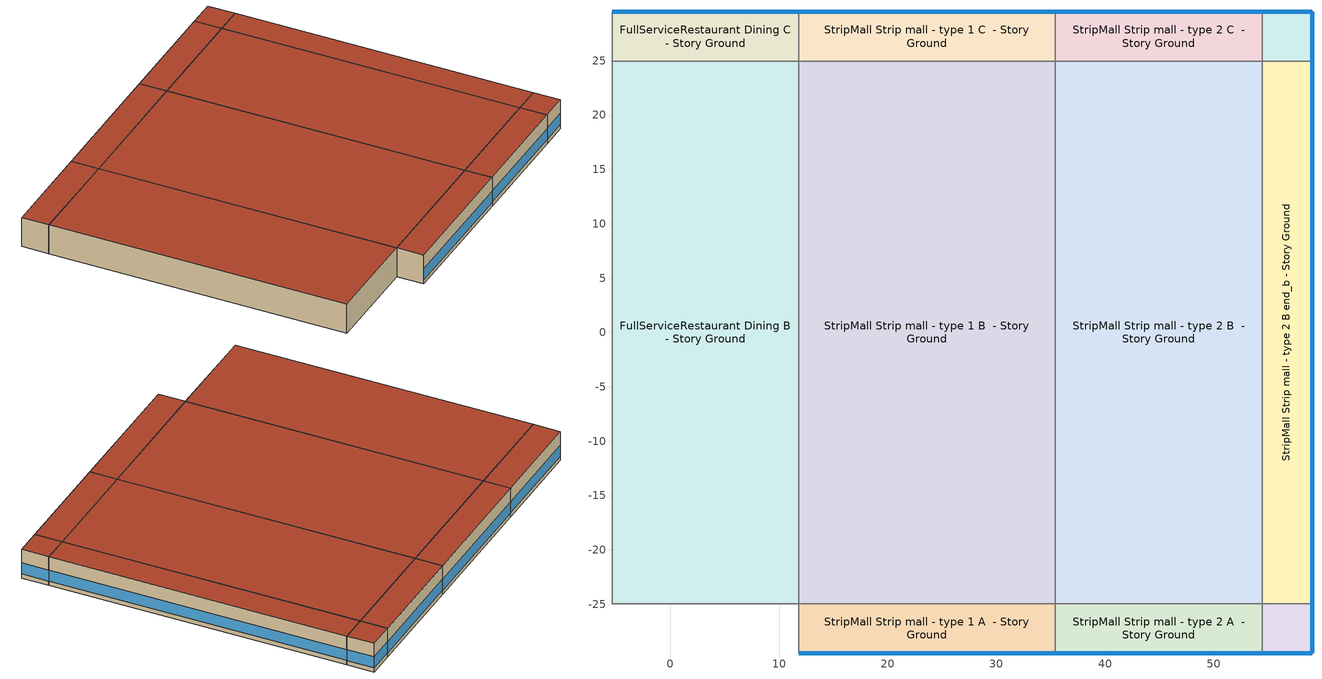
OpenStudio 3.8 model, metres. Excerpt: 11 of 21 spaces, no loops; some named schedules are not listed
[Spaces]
FullServiceRestaurant Dining B  - Story Ground
 floor ground (Foundation F 126 Perim 0 Area 85639): -5.36,-24.94 -5.36,24.94 11.8,24.94 11.8,-24.94 z0
 wall to FullServiceRestaurant Kitchen B  - Story Ground: -5.36,24.94 -5.36,-24.94 z0:5.18
 wall to FullServiceRestaurant Dining C  - Story Ground: 11.8,24.94 -5.36,24.94 z0:5.18
 wall to StripMall Strip mall - type 1 B  - Story Ground: 11.8,-24.94 11.8,24.94 z0:5.18
 wall to FullServiceRestaurant Dining A  - Story Ground: -5.36,-24.94 11.8,-24.94 z0:5.18
 roof outside: 11.8,-24.94 11.8,24.94 -5.36,24.94 -5.36,-24.94 z5.18
FullServiceRestaurant Dining C  - Story Ground
 floor ground (Foundation F 126 Perim 1717 Area 785): -5.36,24.94 -5.36,29.51 11.8,29.51 11.8,24.94 z0
 wall outside: 11.8,29.51 -5.36,29.51 z0:5.18
 wall to FullServiceRestaurant Kitchen C  - Story Ground: -5.36,29.51 -5.36,24.94 z0:5.18
 wall to StripMall Strip mall - type 1 C  - Story Ground: 11.8,24.94 11.8,29.51 z0:5.18
 window (Window U-1.01 SHGC 0.58): 11.78,29.51 -5.34,29.51 z0.76:2.74
 roof outside: 11.8,24.94 11.8,29.51 -5.36,29.51 -5.36,24.94 z5.18
StripMall Strip mall - type 1 A  - Story Ground
 floor ground (Foundation F 126 Perim 2361 Area 10794): 11.8,-29.51 11.8,-24.94 35.41,-24.94 35.41,-29.51 z0
 wall outside: 11.8,-29.51 35.41,-29.51 z0:5.18
 wall to FullServiceRestaurant Dining A  - Story Ground: 11.8,-24.94 11.8,-29.51 z0:5.18
 wall to StripMall Strip mall - type 1 B  - Story Ground: 35.41,-24.94 11.8,-24.94 z0:5.18
 wall to StripMall Strip mall - type 2 A  - Story Ground: 35.41,-29.51 35.41,-24.94 z0:5.18
 window (Window U-1.01 SHGC 0.58): 11.83,-29.51 35.39,-29.51 z0.76:2.74
 roof outside: 35.41,-29.51 35.41,-24.94 11.8,-24.94 11.8,-29.51 z5.18
StripMall Strip mall - type 1 B  - Story Ground
 floor ground (Foundation F 126 Perim 0 Area 117766): 11.8,-24.94 11.8,24.94 35.41,24.94 35.41,-24.94 z0
 wall to StripMall Strip mall - type 1 C  - Story Ground: 35.41,24.94 11.8,24.94 z0:5.18
 wall to StripMall Strip mall - type 2 B  - Story Ground: 35.41,-24.94 35.41,24.94 z0:5.18
 roof outside: 35.41,-24.94 35.41,24.94 11.8,24.94 11.8,-24.94 z5.18
StripMall Strip mall - type 1 C  - Story Ground
 floor ground (Foundation F 126 Perim 2361 Area 10794): 11.8,24.94 11.8,29.51 35.41,29.51 35.41,24.94 z0
 wall outside: 35.41,29.51 11.8,29.51 z0:5.18
 wall to StripMall Strip mall - type 2 C  - Story Ground: 35.41,24.94 35.41,29.51 z0:5.18
 window (Window U-1.01 SHGC 0.58): 35.39,29.51 11.83,29.51 z0.76:2.74
 roof outside: 35.41,24.94 35.41,29.51 11.8,29.51 11.8,24.94 z5.18
StripMall Strip mall - type 2 A  - Story Ground
 floor ground (Foundation F 126 Perim 1904 Area 8704): 35.41,-29.51 35.41,-24.94 54.45,-24.94 54.45,-29.51 z0
 wall outside: 35.41,-29.51 54.45,-29.51 z0:5.18
 wall to StripMall Strip mall - type 2 B  - Story Ground: 54.45,-24.94 35.41,-24.94 z0:5.18
 wall to StripMall Strip mall - type 2 A end_b - Story Ground: 54.45,-29.51 54.45,-24.94 z0:5.18
 window (Window U-1.01 SHGC 0.58): 35.44,-29.51 54.43,-29.51 z0.76:2.74
 roof outside: 54.45,-29.51 54.45,-24.94 35.41,-24.94 35.41,-29.51 z5.18
StripMall Strip mall - type 2 B  - Story Ground
 floor ground (Foundation F 126 Perim 0 Area 94961): 35.41,-24.94 35.41,24.94 54.45,24.94 54.45,-24.94 z0
 wall to StripMall Strip mall - type 2 C  - Story Ground: 54.45,24.94 35.41,24.94 z0:5.18
 wall to StripMall Strip mall - type 2 B end_b - Story Ground: 54.45,-24.94 54.45,24.94 z0:5.18
 roof outside: 54.45,-24.94 54.45,24.94 35.41,24.94 35.41,-24.94 z5.18
StripMall Strip mall - type 2 C  - Story Ground
 floor ground (Foundation F 126 Perim 1904 Area 8704): 35.41,24.94 35.41,29.51 54.45,29.51 54.45,24.94 z0
 wall outside: 54.45,29.51 35.41,29.51 z0:5.18
 wall to StripMall Strip mall - type 2 C end_b - Story Ground: 54.45,24.94 54.45,29.51 z0:5.18
 window (Window U-1.01 SHGC 0.58): 54.43,29.51 35.44,29.51 z0.76:2.74
 roof outside: 54.45,24.94 54.45,29.51 35.41,29.51 35.41,24.94 z5.18
StripMall Strip mall - type 2 A end_b - Story Ground
 floor ground (Foundation F 126 Perim 914 Area 209): 54.45,-29.51 54.45,-24.94 59.02,-24.94 59.02,-29.51 z0
 wall outside: 54.45,-29.51 59.02,-29.51 59.02,-24.94 z0:5.18
 wall to StripMall Strip mall - type 2 B end_b - Story Ground: 59.02,-24.94 54.45,-24.94 z0:5.18
 window (Window U-1.01 SHGC 0.58): 54.48,-29.51 59,-29.51 / 59.02,-29.49 59.02,-24.97 z0.76:2.75
 roof outside: 59.02,-29.51 59.02,-24.94 54.45,-24.94 54.45,-29.51 z5.18
StripMall Strip mall - type 2 B end_b - Story Ground
 floor ground (Foundation F 126 Perim 4988 Area 22805): 54.45,-24.94 54.45,24.94 59.02,24.94 59.02,-24.94 z0
 wall outside: 59.02,-24.94 59.02,24.94 z0:5.18
 wall to StripMall Strip mall - type 2 C end_b - Story Ground: 59.02,24.94 54.45,24.94 z0:5.18
 window (Window U-1.01 SHGC 0.58): 59.02,-24.91 59.02,24.91 z0.76:2.73
 roof outside: 59.02,-24.94 59.02,24.94 54.45,24.94 54.45,-24.94 z5.18
StripMall Strip mall - type 2 C end_b - Story Ground
 floor ground (Foundation F 126 Perim 914 Area 209): 54.45,24.94 54.45,29.51 59.02,29.51 59.02,24.94 z0
 wall outside: 59.02,24.94 59.02,29.51 54.45,29.51 z0:5.18
 window (Window U-1.01 SHGC 0.58): 59,29.51 54.48,29.51 / 59.02,24.97 59.02,29.49 z0.76:2.75
 roof outside: 59.02,24.94 59.02,29.51 54.45,29.51 54.45,24.94 z5.18
[Site]
Havre Amos_MT_USA: Latitude {deg}=48.56; Longitude {deg}=-109.78; Time Zone {hr}=-7; Elevation {m}=792; Terrain=City
[Site:WaterMainsTemperature]
Calculation Method=Correlation; Annual Average Outdoor Air Temperature {C}=5.16333; Maximum Difference In Monthly Average Outdoor Air Temperatures {deltaC}=37.25
[SizingPeriod:DesignDay] Barometric Pressure {Pa}=92165; Rain Indicator=No; Snow Indicator=No; Day of Month=21; Daylight Saving Time Indicator=No; Humidity Condition Type=Wetbulb; Dry-Bulb Temperature Range Modifier Type=DefaultMultipliers
Name | Maximum Dry-Bulb Temperature {C} | Daily Dry-Bulb Temperature Range {deltaC} | Wind Speed {m/s} | Wind Direction {deg} | Month | Day Type | Wetbulb or DewPoint at Maximum Dry-Bulb {C} | Solar Model Indicator | ASHRAE Clear Sky Optical Depth for Beam Irradiance | ASHRAE Clear Sky Optical Depth for Diffuse Irradiance | Sky Clearness
Havre Amos Ann Clg .4% Condns DB=>MWB 1 | 34.8 | 16.4 | 4.5 | 240 | 7 | SummerDesignDay | 17.8 | ASHRAETau | 0.303 | 2.47
Havre Amos Ann Clg .4% Condns WB=>MDB 1 | 30 | 16.4 | 4.5 | 240 | 7 | SummerDesignDay | 19.7 | ASHRAETau | 0.303 | 2.47
Havre Amos Ann Htg 99.6% Condns DB 1 | -30.2 | 0 | 2.3 | 230 | 1 | WinterDesignDay | -30.2 | ASHRAEClearSky |  |  | 0
Havre Amos August .4% Condns DB=>MCWB 1 | 37.3 | 16.8 | 4.5 | 240 | 8 | SummerDesignDay | 18 | ASHRAETau | 0.323 | 2.434
[ClimateZones]
Climate Zone Institution Name 1=ASHRAE; Climate Zone Document Name 1=ANSI/ASHRAE Standard 169; Climate Zone Document Year 1=2006; Climate Zone Value 1=ASHRAE 169-2013-6B
[Building]
ComStock DOE Ref Pre-1980|RetailStripmall|FullServiceRestaurant: North Axis {deg}=45; Default Construction Set=ComStock DOE Ref Pre-1980 - StMall - ASHRAE 169-2013-6B; Default Schedule Set=Building Default Schedule Set; Standards Building Type=StripMall
[Site:GroundTemperature:FCfactorMethod]
January Ground Temperature {C}=8.6; February Ground Temperature {C}=2.8; March Ground Temperature {C}=-4.1; April Ground Temperature {C}=-8.8; May Ground Temperature {C}=-2.2; June Ground Temperature {C}=0.3; July Ground Temperature {C}=6.7; August Ground Temperature {C}=10.1; September Ground Temperature {C}=16.5; October Ground Temperature {C}=20.6; November Ground Temperature {C}=19.2; December Ground Temperature {C}=14.7
[Construction:FfactorGroundFloor] F-Factor {W/m-K}=1.26344
Name | Area {m2} | PerimeterExposed {m}
Foundation F 126 Perim 914 Area 209 | 20.9032 | 9.144
Foundation F 126 Perim 4988 Area 22805 | 228.053 | 49.8803
Foundation F 126 Perim 0 Area 117766 | 1177.66 | 0
Foundation F 126 Perim 1904 Area 8704 | 87.0404 | 19.0377
Foundation F 126 Perim 2361 Area 10794 | 107.944 | 23.6097
Foundation F 126 Perim 0 Area 94961 | 949.606 | 0
Foundation F 126 Perim 1717 Area 785 | 78.4966 | 17.169
Foundation F 126 Perim 0 Area 85639 | 856.393 | 0
[DefaultConstructionSet]
ComStock DOE Ref Pre-1980 - StMall - ASHRAE 169-2013-6B: Default Exterior Surface Constructions=Default Surface Constructions 1; Default Interior Surface Constructions=Default Surface Constructions 2; Default Ground Contact Surface Constructions=Default Surface Constructions 3; Default Exterior SubSurface Constructions=Default Sub Surface Constructions 1; Default Interior SubSurface Constructions=Default Sub Surface Constructions 2; Interior Partition Construction=Typical Interior Partition
[DefaultSurfaceConstructions]
Name | Floor Construction | Wall Construction | Roof Ceiling Construction
Default Surface Constructions 1 | Typical Insulated Exterior Mass Floor | Typical Insulated Exterior Mass Wall R-6.9 | Typical IEAD Roof R-16.67
Default Surface Constructions 2 | Typical Interior Floor | Typical Interior Wall | Typical Interior Ceiling
Default Surface Constructions 3 | Typical Insulated Carpeted 6in Slab Floor | Typical Insulated Basement Mass Wall
[Construction]
Typical Insulated Exterior Mass Floor: 4 in. Normalweight Concrete Floor, Typical Carpet Pad
Typical IEAD Roof R-16.67: Roof Membrane, Typical Insulation R-15.55, Metal Roof Surface
Typical Interior Floor: 100mm Normalweight concrete floor, CP02 CARPET PAD
Typical Interior Wall: G01 13mm gypsum board, G01 13mm gypsum board
Typical Interior Ceiling: CP02 CARPET PAD, 100mm Normalweight concrete floor
Typical Insulated Carpeted 6in Slab Floor: 6 in. Normalweight Concrete Floor, Typical Carpet Pad
Typical Insulated Basement Mass Wall: 8 in. Concrete Block Basement Wall
U 0.62 SHGC 0.41 Simple Glazing Window U-0.62 SHGC 0.41: U 0.62 SHGC 0.41 Simple Glazing U-0.62 SHGC 0.41
U 0.62 SHGC 0.41 Simple Glazing Window U-0.62 SHGC 0.41 1: U 0.62 SHGC 0.41 Simple Glazing U-0.62 SHGC 0.41 1
Typical Insulated Metal Door: F08 Metal surface, Typical Insulation R-4.51
U 0.88 SHGC 0.16 Sgl Ref-A-L Clr 6mm: REF A CLEAR LO 6MM
Typical Overhead Door: Typical Insulation R-4.51
Typical Interior Window: Clear 3mm
Typical Interior Door; Typical Interior Partition: G05 25mm wood
Typical Insulated Exterior Mass Wall R-6.9: 1IN Stucco, 8IN CONCRETE HW RefBldg, Typical Insulation R-4.51, 1/2IN Gypsum
InteriorFurnishings 1: Std Wood 6inch 1
Window U-1.01 SHGC 0.58: Simple Glazing Single - No LowE - Tinted/Reflective - Aluminum
[Material] Thermal Absorptance=0.9
Name | Roughness | Thickness {m} | Conductivity {W/m-K} | Density {kg/m3} | Specific Heat {J/kg-K} | Solar Absorptance | Visible Absorptance
4 in. Normalweight Concrete Floor | MediumRough | 0.1016 | 2.31 | 2322 | 832 | 0.7 | 0.7
Roof Membrane | VeryRough | 0.0095 | 0.16 | 1121.29 | 1460 | 0.7 | 0.7
Metal Roof Surface; F08 Metal surface | Smooth | 0.0008 | 45.28 | 7824 | 500 | 0.7 | 0.7
100mm Normalweight concrete floor | MediumRough | 0.1016 | 2.31045 | 2322 | 832.557 | 0.7 | 0.7
G01 13mm gypsum board | Smooth | 0.0127 | 0.160031 | 800.001 | 1090.73 | 0.7 | 0.5
6 in. Normalweight Concrete Floor | MediumRough | 0.1524 | 2.31 | 2322 | 832 | 0.7 | 0.7
8 in. Concrete Block Basement Wall | MediumRough | 0.2032 | 1.326 | 1842 | 912 | 0.7 | 0.7
G05 25mm wood | MediumSmooth | 0.0254 | 0.15 | 608 | 1630 | 0.5 | 0.5
1IN Stucco | Smooth | 0.0253 | 0.6918 | 1858 | 837 | 0.7 | 0.92
8IN CONCRETE HW RefBldg | Rough | 0.2032 | 1.311 | 2240 | 836.8 | 0.7 | 0.7
1/2IN Gypsum | Smooth | 0.0127 | 0.16 | 784.9 | 830 | 0.4 | 0.4
Std Wood 6inch 1 | MediumSmooth | 0.15 | 0.12 | 540 | 1210 | 0.7 | 0.7
[Material:NoMass] Roughness=Smooth; Thermal Absorptance=0.9; Solar Absorptance=0.7
Name | Thermal Resistance {m2-K/W} | Visible Absorptance
Typical Carpet Pad; CP02 CARPET PAD | 0.21648 | 0.8
Typical Insulation R-15.55 | 2.73841 | 0.7
Typical Insulation R-4.51 | 0.793917 | 0.7
[DefaultSubSurfaceConstructions]
Name | Fixed Window Construction | Operable Window Construction | Door Construction | Glass Door Construction | Overhead Door Construction | Tubular Daylight Dome Construction | Tubular Daylight Diffuser Construction
Default Sub Surface Constructions 1 | U 0.62 SHGC 0.41 Simple Glazing Window U-0.62 SHGC 0.41 | U 0.62 SHGC 0.41 Simple Glazing Window U-0.62 SHGC 0.41 1 | Typical Insulated Metal Door | U 0.88 SHGC 0.16 Sgl Ref-A-L Clr 6mm | Typical Overhead Door | Typical Interior Window | Typical Interior Window
Default Sub Surface Constructions 2 | Typical Interior Window | Typical Interior Window | Typical Interior Door
[WindowMaterial:SimpleGlazingSystem]
Name | U-Factor {W/m2-K} | Solar Heat Gain Coefficient | Visible Transmittance
U 0.62 SHGC 0.41 Simple Glazing U-0.62 SHGC 0.41; U 0.62 SHGC 0.41 Simple Glazing U-0.62 SHGC 0.41 1 | 3.52052 | 0.41 | 0.32
Simple Glazing Single - No LowE - Tinted/Reflective - Aluminum | 5.73505 | 0.579 | 0.455
[WindowMaterial:Glazing] Optical Data Type=SpectralAverage; Infrared Transmittance at Normal Incidence=0; Front Side Infrared Hemispherical Emissivity=0.84; Conductivity {W/m-K}=0.9; Dirt Correction Factor for Solar and Visible Transmittance=1; Solar Diffusing=No
Name | Thickness {m} | Solar Transmittance at Normal Incidence | Front Side Solar Reflectance at Normal Incidence | Back Side Solar Reflectance at Normal Incidence | Visible Transmittance at Normal Incidence | Front Side Visible Reflectance at Normal Incidence | Back Side Visible Reflectance at Normal Incidence | Back Side Infrared Hemispherical Emissivity
REF A CLEAR LO 6MM | 0.006 | 0.066 | 0.341 | 0.493 | 0.08 | 0.41 | 0.37 | 0.4
Clear 3mm | 0.003 | 0.837 | 0.075 | 0.075 | 0.898 | 0.081 | 0.081 | 0.84
[SpaceType]
Name | Default Schedule Set | Design Specification Outdoor Air Object | Standards Building Type | Standards Space Type
StripMall Strip mall - type 1 - ComStock DOE Ref Pre-1980 | StripMall Strip mall - type 1 Schedule Set | StripMall Strip mall - type 1 Ventilation | StripMall | Strip mall - type 1
StripMall Strip mall - type 2 - ComStock DOE Ref Pre-1980 | StripMall Strip mall - type 2 Schedule Set | StripMall Strip mall - type 2 Ventilation | StripMall | Strip mall - type 2
FullServiceRestaurant Dining - ComStock DOE Ref Pre-1980 | FullServiceRestaurant Dining Schedule Set | FullServiceRestaurant Dining Ventilation | FullServiceRestaurant | Dining
[BuildingStory]
Story Ground: Nominal Z Coordinate {m}=0; Nominal Floor to Floor Height {m}=5.1816
[Space] Building Story=Story Ground
Name | Space Type | Thermal Zone
FullServiceRestaurant Dining B  - Story Ground | FullServiceRestaurant Dining - ComStock DOE Ref Pre-1980 | Zone FullServiceRestaurant Dining B  - Story Ground
FullServiceRestaurant Dining C  - Story Ground | FullServiceRestaurant Dining - ComStock DOE Ref Pre-1980 | Zone FullServiceRestaurant Dining C  - Story Ground
StripMall Strip mall - type 1 A  - Story Ground | StripMall Strip mall - type 1 - ComStock DOE Ref Pre-1980 | Zone StripMall Strip mall - type 1 A  - Story Ground
StripMall Strip mall - type 1 B  - Story Ground | StripMall Strip mall - type 1 - ComStock DOE Ref Pre-1980 | Zone StripMall Strip mall - type 1 B  - Story Ground
StripMall Strip mall - type 1 C  - Story Ground | StripMall Strip mall - type 1 - ComStock DOE Ref Pre-1980 | Zone StripMall Strip mall - type 1 C  - Story Ground
StripMall Strip mall - type 2 A  - Story Ground | StripMall Strip mall - type 2 - ComStock DOE Ref Pre-1980 | Zone StripMall Strip mall - type 2 A  - Story Ground
StripMall Strip mall - type 2 B  - Story Ground | StripMall Strip mall - type 2 - ComStock DOE Ref Pre-1980 | Zone StripMall Strip mall - type 2 B  - Story Ground
StripMall Strip mall - type 2 C  - Story Ground | StripMall Strip mall - type 2 - ComStock DOE Ref Pre-1980 | Zone StripMall Strip mall - type 2 C  - Story Ground
StripMall Strip mall - type 2 A end_b - Story Ground | StripMall Strip mall - type 2 - ComStock DOE Ref Pre-1980 | Zone StripMall Strip mall - type 2 A end_b - Story Ground
StripMall Strip mall - type 2 B end_b - Story Ground | StripMall Strip mall - type 2 - ComStock DOE Ref Pre-1980 | Zone StripMall Strip mall - type 2 B end_b - Story Ground
StripMall Strip mall - type 2 C end_b - Story Ground | StripMall Strip mall - type 2 - ComStock DOE Ref Pre-1980 | Zone StripMall Strip mall - type 2 C end_b - Story Ground
[ThermalZone] Multiplier=1; Use Ideal Air Loads=No
Name | Thermostat
Zone FullServiceRestaurant Dining B  - Story Ground | FullServiceRestaurant Dining - ComStock DOE Ref Pre-1980 Thermostat 1
Zone FullServiceRestaurant Dining C  - Story Ground | FullServiceRestaurant Dining - ComStock DOE Ref Pre-1980 Thermostat 2
Zone StripMall Strip mall - type 1 A  - Story Ground | StripMall Strip mall - type 1 - ComStock DOE Ref Pre-1980 Thermostat
Zone StripMall Strip mall - type 1 B  - Story Ground | StripMall Strip mall - type 1 - ComStock DOE Ref Pre-1980 Thermostat 1
Zone StripMall Strip mall - type 1 C  - Story Ground | StripMall Strip mall - type 1 - ComStock DOE Ref Pre-1980 Thermostat 2
Zone StripMall Strip mall - type 2 A  - Story Ground | StripMall Strip mall - type 2 - ComStock DOE Ref Pre-1980 Thermostat
Zone StripMall Strip mall - type 2 B  - Story Ground | StripMall Strip mall - type 2 - ComStock DOE Ref Pre-1980 Thermostat 2
Zone StripMall Strip mall - type 2 C  - Story Ground | StripMall Strip mall - type 2 - ComStock DOE Ref Pre-1980 Thermostat 4
Zone StripMall Strip mall - type 2 A end_b - Story Ground | StripMall Strip mall - type 2 - ComStock DOE Ref Pre-1980 Thermostat 1
Zone StripMall Strip mall - type 2 B end_b - Story Ground | StripMall Strip mall - type 2 - ComStock DOE Ref Pre-1980 Thermostat 3
Zone StripMall Strip mall - type 2 C end_b - Story Ground | StripMall Strip mall - type 2 - ComStock DOE Ref Pre-1980 Thermostat 5
[People:Definition] Number of People Calculation Method=People/Area; Fraction Radiant=0.3
Name | People per Space Floor Area {person/m2}
FullServiceRestaurant Dining People Definition | 0.721182
StripMall Strip mall - type 1 People Definition; StripMall Strip mall - type 2 People Definition | 0.161459
[People] Work Efficiency Schedule=Work Efficiency Schedule; Clothing Insulation Schedule=Clothing Schedule; Air Velocity Schedule=Air Velocity Schedule; Multiplier=1
Name | People Definition | Space or SpaceType
FullServiceRestaurant Dining People | FullServiceRestaurant Dining People Definition | FullServiceRestaurant Dining - ComStock DOE Ref Pre-1980
StripMall Strip mall - type 1 People | StripMall Strip mall - type 1 People Definition | StripMall Strip mall - type 1 - ComStock DOE Ref Pre-1980
StripMall Strip mall - type 2 People | StripMall Strip mall - type 2 People Definition | StripMall Strip mall - type 2 - ComStock DOE Ref Pre-1980
[Lights:Definition] Design Level Calculation Method=Watts/Area; Fraction Visible=0.2; Return Air Fraction=0
Name | Watts per Space Floor Area {W/m2} | Fraction Radiant
FullServiceRestaurant Dining - ComStock DOE Ref Pre-1980 General Lights Definition | 1.90286 | 0.31
FullServiceRestaurant Dining - ComStock DOE Ref Pre-1980 Task Lights Definition | 2.61484 | 0.125
FullServiceRestaurant Dining - ComStock DOE Ref Pre-1980 Wall Wash Lights Definition | 3.8133 | 0.125
StripMall Strip mall - type 2 - ComStock DOE Ref Pre-1980 General Lights Definition; StripMall Strip mall - type 1 - ComStock DOE Ref Pre-1980 General Lights Definition | 7.54961 | 0.31
StripMall Strip mall - type 2 - ComStock DOE Ref Pre-1980 Supplemental Lights Definition; StripMall Strip mall - type 1 - ComStock DOE Ref Pre-1980 Supplemental Lights Definition | 2.28247 | 0.125
StripMall Strip mall - type 2 - ComStock DOE Ref Pre-1980 Wall Wash Lights Definition; StripMall Strip mall - type 1 - ComStock DOE Ref Pre-1980 Wall Wash Lights Definition | 2.2553 | 0.125
[ElectricEquipment:Definition] Design Level Calculation Method=Watts/Area; Fraction Lost=0
Name | Watts per Space Floor Area {W/m2} | Fraction Latent | Fraction Radiant
FullServiceRestaurant Dining Elec Equip Definition | 27.1251 | 0.25 | 0.3
StripMall Strip mall - type 1 Elec Equip Definition; StripMall Strip mall - type 2 Elec Equip Definition | 3.83902 | 0 | 0.5
[ElectricEquipment]
Name | Electric Equipment Definition | Space or SpaceType | Schedule
FullServiceRestaurant Dining Elec Equip | FullServiceRestaurant Dining Elec Equip Definition | FullServiceRestaurant Dining - ComStock DOE Ref Pre-1980 | FoodService_Restaurant BLDG_EQUIP_EndUseData BPR Adjusted
StripMall Strip mall - type 1 Elec Equip | StripMall Strip mall - type 1 Elec Equip Definition | StripMall Strip mall - type 1 - ComStock DOE Ref Pre-1980 | Mercantile_Retail BLDG_EQUIP_EndUseData BPR Adjusted
StripMall Strip mall - type 2 Elec Equip | StripMall Strip mall - type 2 Elec Equip Definition | StripMall Strip mall - type 2 - ComStock DOE Ref Pre-1980 | Mercantile_Retail BLDG_EQUIP_EndUseData BPR Adjusted
[DesignSpecification:OutdoorAir] Outdoor Air Method=Sum
Name | Outdoor Air Flow per Person {m3/s-person} | Outdoor Air Flow per Floor Area {m3/s-m2}
FullServiceRestaurant Dining Ventilation | 0.00943895
StripMall Strip mall - type 1 Ventilation; StripMall Strip mall - type 2 Ventilation |  | 0.001524
[DefaultScheduleSet]
Name | Number of People Schedule | People Activity Level Schedule | Lighting Schedule | Electric Equipment Schedule | Infiltration Schedule | Hours of Operation Schedule
FullServiceRestaurant Dining Schedule Set | FullServiceRestaurant Bldg Occ | FullServiceRestaurant Activity | FoodService_Restaurant BLDG_LIGHT_EndUseData | FoodService_Restaurant BLDG_EQUIP_EndUseData | FullServiceRestaurant Infil Half On
StripMall Strip mall - type 1 Schedule Set; StripMall Strip mall - type 2 Schedule Set | StripMall Bldg Occ | StripMall Activity | Mercantile_Retail BLDG_LIGHT_EndUseData | Mercantile_Retail BLDG_EQUIP_EndUseData | StripMall Infil Half On
Building Default Schedule Set |  |  |  |  |  | Building Hours of Operation NonResidential
[Exterior:Lights:Definition]
Name | Design Level {W}
Parking Areas and Drives Def (W/ft^2) | 0.0497494
Building Facades Def (W/ft^2) | 0.25
Main Entries Def (W/ft) | 30
Other Doors Def (W/ft) | 25
[Exterior:Lights] Schedule=Always On Discrete; Control Option=AstronomicalClock
Name | Exterior Lights Definition | Multiplier
Parking Areas and Drives | Parking Areas and Drives Def (W/ft^2) | 173773
Building Facades | Building Facades Def (W/ft^2) | 19752.2
Main Entries | Main Entries Def (W/ft) | 288
Other Doors | Other Doors Def (W/ft) | 176.4
[ZoneMixing] Schedule=RestaurantSitDown Kitchen_Exhaust_SCH; Design Flow Rate Calculation Method=Flow/Zone
Name | Zone or Space | Design Flow Rate {m3/s} | Source Zone or Space
Zone Mixing 2 | Zone FullServiceRestaurant Kitchen B  - Story Ground | 1.06669 | Zone FullServiceRestaurant Dining B  - Story Ground
Zone Mixing 3 | Zone FullServiceRestaurant Kitchen C  - Story Ground | 0.0977721 | Zone FullServiceRestaurant Dining C  - Story Ground
[ThermostatSetpoint:DualSetpoint]
Name | Heating Setpoint Temperature Schedule | Cooling Setpoint Temperature Schedule
FullServiceRestaurant Dining - ComStock DOE Ref Pre-1980 Thermostat 1; FullServiceRestaurant Dining - ComStock DOE Ref Pre-1980 Thermostat 2 | FullServiceRestaurant HtgSetp | FullServiceRestaurant ClgSetp
StripMall Strip mall - type 1 - ComStock DOE Ref Pre-1980 Thermostat; StripMall Strip mall - type 1 - ComStock DOE Ref Pre-1980 Thermostat 1; StripMall Strip mall - type 1 - ComStock DOE Ref Pre-1980 Thermostat 2; StripMall Strip mall - type 2 - ComStock DOE Ref Pre-1980 Thermostat; StripMall Strip mall - type 2 - ComStock DOE Ref Pre-1980 Thermostat 1; StripMall Strip mall - type 2 - ComStock DOE Ref Pre-1980 Thermostat 2; StripMall Strip mall - type 2 - ComStock DOE Ref Pre-1980 Thermostat 3; StripMall Strip mall - type 2 - ComStock DOE Ref Pre-1980 Thermostat 4; StripMall Strip mall - type 2 - ComStock DOE Ref Pre-1980 Thermostat 5 | StripMall HtgSetp | StripMall ClgSetp
[InternalMass:Definition]
Internal Mass Definition 2: Construction=InteriorFurnishings 1; Design Level Calculation Method=SurfaceArea/Area; Surface Area per Space Floor Area=2
[InternalMass] Internal Mass Definition=Internal Mass Definition 2; Multiplier=1
Name | Space or SpaceType
StripMall Strip mall - type 2 C end_b - Story Ground Mass | StripMall Strip mall - type 2 C end_b - Story Ground
StripMall Strip mall - type 2 B end_b - Story Ground Mass | StripMall Strip mall - type 2 B end_b - Story Ground
StripMall Strip mall - type 1 B  - Story Ground Mass | StripMall Strip mall - type 1 B  - Story Ground
StripMall Strip mall - type 2 A  - Story Ground Mass | StripMall Strip mall - type 2 A  - Story Ground
StripMall Strip mall - type 1 C  - Story Ground Mass | StripMall Strip mall - type 1 C  - Story Ground
StripMall Strip mall - type 2 B  - Story Ground Mass | StripMall Strip mall - type 2 B  - Story Ground
StripMall Strip mall - type 2 C  - Story Ground Mass | StripMall Strip mall - type 2 C  - Story Ground
FullServiceRestaurant Dining B  - Story Ground Mass | FullServiceRestaurant Dining B  - Story Ground
StripMall Strip mall - type 2 A end_b - Story Ground Mass | StripMall Strip mall - type 2 A end_b - Story Ground
FullServiceRestaurant Dining C  - Story Ground Mass | FullServiceRestaurant Dining C  - Story Ground
StripMall Strip mall - type 1 A  - Story Ground Mass | StripMall Strip mall - type 1 A  - Story Ground
[Lights] Fraction Replaceable=1
Name | Lights Definition | Space or SpaceType | Schedule
FullServiceRestaurant Dining - ComStock DOE Ref Pre-1980 General Lighting | FullServiceRestaurant Dining - ComStock DOE Ref Pre-1980 General Lights Definition | FullServiceRestaurant Dining - ComStock DOE Ref Pre-1980 | FoodService_Restaurant BLDG_LIGHT_EndUseData BPR Adjusted
FullServiceRestaurant Dining - ComStock DOE Ref Pre-1980 Task Lighting | FullServiceRestaurant Dining - ComStock DOE Ref Pre-1980 Task Lights Definition | FullServiceRestaurant Dining - ComStock DOE Ref Pre-1980 | FoodService_Restaurant BLDG_LIGHT_EndUseData BPR Adjusted
FullServiceRestaurant Dining - ComStock DOE Ref Pre-1980 Wall Wash Lighting | FullServiceRestaurant Dining - ComStock DOE Ref Pre-1980 Wall Wash Lights Definition | FullServiceRestaurant Dining - ComStock DOE Ref Pre-1980 | FoodService_Restaurant BLDG_LIGHT_EndUseData BPR Adjusted
StripMall Strip mall - type 2 - ComStock DOE Ref Pre-1980 General Lighting | StripMall Strip mall - type 2 - ComStock DOE Ref Pre-1980 General Lights Definition | StripMall Strip mall - type 2 - ComStock DOE Ref Pre-1980 | Mercantile_Retail BLDG_LIGHT_EndUseData BPR Adjusted
StripMall Strip mall - type 2 - ComStock DOE Ref Pre-1980 Supplemental Lighting | StripMall Strip mall - type 2 - ComStock DOE Ref Pre-1980 Supplemental Lights Definition | StripMall Strip mall - type 2 - ComStock DOE Ref Pre-1980 | Mercantile_Retail BLDG_LIGHT_EndUseData BPR Adjusted
StripMall Strip mall - type 2 - ComStock DOE Ref Pre-1980 Wall Wash Lighting | StripMall Strip mall - type 2 - ComStock DOE Ref Pre-1980 Wall Wash Lights Definition | StripMall Strip mall - type 2 - ComStock DOE Ref Pre-1980 | Mercantile_Retail BLDG_LIGHT_EndUseData BPR Adjusted
StripMall Strip mall - type 1 - ComStock DOE Ref Pre-1980 General Lighting | StripMall Strip mall - type 1 - ComStock DOE Ref Pre-1980 General Lights Definition | StripMall Strip mall - type 1 - ComStock DOE Ref Pre-1980 | Mercantile_Retail BLDG_LIGHT_EndUseData BPR Adjusted
StripMall Strip mall - type 1 - ComStock DOE Ref Pre-1980 Supplemental Lighting | StripMall Strip mall - type 1 - ComStock DOE Ref Pre-1980 Supplemental Lights Definition | StripMall Strip mall - type 1 - ComStock DOE Ref Pre-1980 | Mercantile_Retail BLDG_LIGHT_EndUseData BPR Adjusted
StripMall Strip mall - type 1 - ComStock DOE Ref Pre-1980 Wall Wash Lighting | StripMall Strip mall - type 1 - ComStock DOE Ref Pre-1980 Wall Wash Lights Definition | StripMall Strip mall - type 1 - ComStock DOE Ref Pre-1980 | Mercantile_Retail BLDG_LIGHT_EndUseData BPR Adjusted
[SpaceInfiltration:DesignFlowRate] Design Flow Rate Calculation Method=Flow/ExteriorArea; Flow per Exterior Surface Area {m3/s-m2}=0.000206641; Velocity Term Coefficient=0
Name | Space or SpaceType | Schedule | Constant Term Coefficient | Temperature Term Coefficient | Velocity Squared Term Coefficient
StripMall Strip mall - type 2 C end_b - Story Ground HVAC On Infiltration | StripMall Strip mall - type 2 C end_b - Story Ground | Infiltration HVAC On Schedule | 0.0017 | 0.0048 | 0.0225
StripMall Strip mall - type 2 C end_b - Story Ground HVAC Off Infiltration | StripMall Strip mall - type 2 C end_b - Story Ground | Infiltration HVAC Off Schedule | 0 | 0.0081 | 0.028
StripMall Strip mall - type 2 B end_b - Story Ground HVAC On Infiltration | StripMall Strip mall - type 2 B end_b - Story Ground | Infiltration HVAC On Schedule | 0.0017 | 0.0048 | 0.0225
StripMall Strip mall - type 2 B end_b - Story Ground HVAC Off Infiltration | StripMall Strip mall - type 2 B end_b - Story Ground | Infiltration HVAC Off Schedule | 0 | 0.0081 | 0.028
StripMall Strip mall - type 1 B  - Story Ground HVAC On Infiltration | StripMall Strip mall - type 1 B  - Story Ground | Infiltration HVAC On Schedule | 0.0017 | 0.0048 | 0.0225
StripMall Strip mall - type 1 B  - Story Ground HVAC Off Infiltration | StripMall Strip mall - type 1 B  - Story Ground | Infiltration HVAC Off Schedule | 0 | 0.0081 | 0.028
StripMall Strip mall - type 2 A  - Story Ground HVAC On Infiltration | StripMall Strip mall - type 2 A  - Story Ground | Infiltration HVAC On Schedule | 0.0017 | 0.0048 | 0.0225
StripMall Strip mall - type 2 A  - Story Ground HVAC Off Infiltration | StripMall Strip mall - type 2 A  - Story Ground | Infiltration HVAC Off Schedule | 0 | 0.0081 | 0.028
StripMall Strip mall - type 1 C  - Story Ground HVAC On Infiltration | StripMall Strip mall - type 1 C  - Story Ground | Infiltration HVAC On Schedule | 0.0017 | 0.0048 | 0.0225
StripMall Strip mall - type 1 C  - Story Ground HVAC Off Infiltration | StripMall Strip mall - type 1 C  - Story Ground | Infiltration HVAC Off Schedule | 0 | 0.0081 | 0.028
StripMall Strip mall - type 2 B  - Story Ground HVAC On Infiltration | StripMall Strip mall - type 2 B  - Story Ground | Infiltration HVAC On Schedule | 0.0017 | 0.0048 | 0.0225
StripMall Strip mall - type 2 B  - Story Ground HVAC Off Infiltration | StripMall Strip mall - type 2 B  - Story Ground | Infiltration HVAC Off Schedule | 0 | 0.0081 | 0.028
StripMall Strip mall - type 2 C  - Story Ground HVAC On Infiltration | StripMall Strip mall - type 2 C  - Story Ground | Infiltration HVAC On Schedule | 0.0017 | 0.0048 | 0.0225
StripMall Strip mall - type 2 C  - Story Ground HVAC Off Infiltration | StripMall Strip mall - type 2 C  - Story Ground | Infiltration HVAC Off Schedule | 0 | 0.0081 | 0.028
FullServiceRestaurant Dining B  - Story Ground HVAC On Infiltration | FullServiceRestaurant Dining B  - Story Ground | Infiltration HVAC On Schedule | 0.0017 | 0.0048 | 0.0225
FullServiceRestaurant Dining B  - Story Ground HVAC Off Infiltration | FullServiceRestaurant Dining B  - Story Ground | Infiltration HVAC Off Schedule | 0 | 0.0081 | 0.028
StripMall Strip mall - type 2 A end_b - Story Ground HVAC On Infiltration | StripMall Strip mall - type 2 A end_b - Story Ground | Infiltration HVAC On Schedule | 0.0017 | 0.0048 | 0.0225
StripMall Strip mall - type 2 A end_b - Story Ground HVAC Off Infiltration | StripMall Strip mall - type 2 A end_b - Story Ground | Infiltration HVAC Off Schedule | 0 | 0.0081 | 0.028
FullServiceRestaurant Dining C  - Story Ground HVAC On Infiltration | FullServiceRestaurant Dining C  - Story Ground | Infiltration HVAC On Schedule | 0.0017 | 0.0048 | 0.0225
FullServiceRestaurant Dining C  - Story Ground HVAC Off Infiltration | FullServiceRestaurant Dining C  - Story Ground | Infiltration HVAC Off Schedule | 0 | 0.0081 | 0.028
StripMall Strip mall - type 1 A  - Story Ground HVAC On Infiltration | StripMall Strip mall - type 1 A  - Story Ground | Infiltration HVAC On Schedule | 0.0017 | 0.0048 | 0.0225
StripMall Strip mall - type 1 A  - Story Ground HVAC Off Infiltration | StripMall Strip mall - type 1 A  - Story Ground | Infiltration HVAC Off Schedule | 0 | 0.0081 | 0.028
[Schedule:Day]
Clothing Schedule Default Winter Clothes; Mercantile_Retail BLDG_LIGHT_EndUseData Summer Design Day; Mercantile_Retail BLDG_EQUIP_EndUseData Summer Design Day; StripMall Infil Half On Winter Design Day; Mercantile_Retail BLDG_EQUIP_EndUseData Summer Design Day 1: 24, 0, 1
Air Velocity Schedule Default: 24, 0, 0.2
Work Efficiency Schedule Default; Mercantile_Retail BLDG_LIGHT_EndUseData Winter Design Day; Mercantile_Retail BLDG_EQUIP_EndUseData Winter Design Day; Mercantile_Retail BLDG_EQUIP_EndUseData Winter Design Day 1: 24, 0, 0
StripMall Activity Default: Average, 24, 0, 120
StripMall Activity Winter Design Day; StripMall Activity Summer Design Day: 24, 0, 120
Mercantile_Retail BLDG_LIGHT_EndUseData Default: Average, 0, 15, 0.0949353, 0, 30, 0.0826573, 0, 45, 0.0804308, 1, 0, 0.0782042, 1, 15, 0.0759777, 1, 30, 0.0737512, 1, 45, 0.0718121, 2, 0, 0.069873, 2, 15, 0.0679339, 2, 30, 0.0659947, 2, 45, 0.0655365, 3, 0, 0.0650782, 3, 15, 0.0646199, 3, 30, 0.0641616, 3, 45, 0.0659415, 4, 0, 0.0677214, 4, 15, 0.0695013, 4, 30, 0.0712813, 4, 45, 0.0775099, 5, 0, 0.0837386, 5, 15, 0.0899672, 5, 30, 0.0961959, 5, 45, 0.112231, 6, 0, 0.128267, 6, 15, 0.144303, 6, 30, 0.160338, 6, 45, 0.216883, 7, 0, 0.273428, 7, 15, 0.329972, 7, 30, 0.386517, 7, 45, 0.482703, 8, 0, 0.578889, 8, 15, 0.675075, 8, 30, 0.771261, 8, 45, 0.813948, 9, 0, 0.856634, 9, 15, 0.899321, 9, 30, 0.942007, 9, 45, 0.949002, 10, 0, 0.955997, 10, 15, 0.962992, 10, 30, 0.969987, 10, 45, 0.970167, 11, 0, 0.970348, 11, 15, 0.970528, 11, 30, 0.970708, 11, 45, 0.970744, 12, 0, 0.970781, 12, 15, 0.970817, 12, 30, 0.970854, 12, 45, 0.970914, 13, 0, 0.970973, 13, 15, 0.971033, 13, 30, 0.971093, 13, 45, 0.971154, 14, 0, 0.971215, 14, 15, 0.971276, 14, 30, 0.971337, 14, 45, 0.971338, 15, 0, 0.971338, 15, 15, 0.971339, 15, 30, 0.97134, 15, 45, 0.971347, 16, 0, 0.971355, 16, 15, 0.971362, 16, 30, 0.971369, 16, 45, 0.971331, 17, 0, 0.971293, 17, 15, 0.971255, 17, 30, 0.971217, 17, 45, 0.971133, 18, 0, 0.971049, 18, 15, 0.970964, 18, 30, 0.97088, 18, 45, 0.970731, 19, 0, 0.970582, 19, 15, 0.970434, 19, 30, 0.970285, 19, 45, 0.969479, 20, 0, 0.968674, 20, 15, 0.967868, 20, 30, 0.967063, 20, 45, 0.935605, 21, 0, 0.904148, 21, 15, 0.872691, 21, 30, 0.841234, 21, 45, 0.733932, 22, 0, 0.626629, 22, 15, 0.519327, 22, 30, 0.412025, 22, 45, 0.341961, 23, 0, 0.271897, 23, 15, 0.201833, 23, 30, 0.131769, 23, 45, 0.119491, 24, 0, 0.107213
Mercantile_Retail BLDG_EQUIP_EndUseData Default: Average, 0, 15, 0.469904, 0, 30, 0.468622, 0, 45, 0.467339, 1, 0, 0.466057, 1, 15, 0.464774, 1, 30, 0.463491, 1, 45, 0.462209, 2, 0, 0.460926, 2, 15, 0.459643, 2, 30, 0.458361, 2, 45, 0.457078, 3, 0, 0.455796, 3, 15, 0.454513, 3, 30, 0.45323, 3, 45, 0.451948, 4, 0, 0.450665, 4, 15, 0.449383, 4, 30, 0.4481, 4, 45, 0.443925, 5, 0, 0.43975, 5, 15, 0.435575, 5, 30, 0.4314, 5, 45, 0.428325, 6, 0, 0.42525, 6, 15, 0.422175, 6, 30, 0.4191, 6, 45, 0.4186, 7, 0, 0.4181, 7, 15, 0.4176, 7, 30, 0.4171, 7, 45, 0.417625, 8, 0, 0.41815, 8, 15, 0.418675, 8, 30, 0.4192, 8, 45, 0.420075, 9, 0, 0.42095, 9, 15, 0.421825, 9, 30, 0.4227, 9, 45, 0.425075, 10, 0, 0.42745, 10, 15, 0.429825, 10, 30, 0.4322, 10, 45, 0.4372, 11, 0, 0.4422, 11, 15, 0.4472, 11, 30, 0.4522, 11, 45, 0.48788, 11, 48, 0.4968, 12, 3, 0.61624, 12, 7, 0.6308, 12, 22, 0.647975, 12, 37, 0.66515, 12, 52, 0.682325, 13, 7, 0.6995, 13, 22, 0.712125, 13, 37, 0.72475, 13, 52, 0.737375, 14, 7, 0.75, 14, 22, 0.75605, 14, 37, 0.7621, 14, 52, 0.76815, 15, 7, 0.7742, 15, 22, 0.776275, 15, 37, 0.77835, 15, 52, 0.780425, 16, 7, 0.7825, 16, 22, 0.78642, 16, 26, 0.7874, 16, 41, 0.77978, 16, 45, 0.7764, 17, 0, 0.768975, 17, 15, 0.76155, 17, 30, 0.754125, 17, 45, 0.7467, 18, 0, 0.735225, 18, 15, 0.72375, 18, 30, 0.712275, 18, 45, 0.7008, 19, 0, 0.686175, 19, 15, 0.67155, 19, 30, 0.656925, 19, 45, 0.6423, 20, 0, 0.62796, 20, 15, 0.61362, 20, 30, 0.59928, 20, 45, 0.58494, 21, 0, 0.571605, 21, 15, 0.55827, 21, 30, 0.544935, 21, 45, 0.5316, 22, 0, 0.5181, 22, 15, 0.5046, 22, 30, 0.4911, 22, 45, 0.4776, 23, 0, 0.476317, 23, 15, 0.475035, 23, 30, 0.473752, 23, 45, 0.47247, 24, 0, 0.471187
StripMall Infil Half On Default; StripMall Infil Half On Summer Design Day: 6, 0, 1, 21, 0, 0.5, 24, 0, 1
Mercantile_Retail BLDG_LIGHT_EndUseData Default 1: No, 0, 15, 0.924448, 0, 30, 0.923791, 0, 45, 0.923672, 1, 0, 0.923553, 1, 15, 0.923433, 1, 30, 0.923314, 1, 45, 0.92321, 2, 0, 0.923107, 2, 15, 0.923003, 2, 30, 0.922899, 2, 45, 0.922874, 3, 0, 0.92285, 3, 15, 0.922825, 3, 30, 0.922801, 3, 45, 0.922896, 4, 0, 0.922991, 4, 15, 0.923087, 4, 30, 0.923182, 4, 45, 0.923515, 5, 0, 0.923849, 5, 15, 0.924182, 5, 30, 0.924516, 5, 45, 0.925374, 6, 0, 0.926233, 6, 15, 0.927091, 6, 30, 0.92795, 6, 45, 0.930977, 7, 0, 0.934004, 7, 15, 0.937031, 7, 30, 0.940058, 7, 45, 0.945208, 8, 0, 0.950357, 8, 15, 0.955507, 8, 30, 0.960656, 8, 45, 0.962941, 9, 0, 0.965227, 9, 15, 0.967512, 9, 30, 0.969797, 9, 45, 0.970172, 10, 0, 0.970546, 10, 15, 0.970921, 10, 30, 0.971295, 10, 45, 0.971305, 11, 0, 0.971315, 11, 15, 0.971324, 11, 30, 0.971334, 11, 45, 0.971336, 12, 0, 0.971338, 12, 15, 0.97134, 12, 30, 0.971342, 12, 45, 0.971345, 13, 0, 0.971348, 13, 15, 0.971351, 13, 30, 0.971354, 13, 45, 0.971358, 14, 0, 0.971361, 14, 15, 0.971364, 14, 30, 0.971367, 14, 45, 0.971368, 15, 0, 0.971368, 15, 15, 0.971368, 15, 30, 0.971368, 15, 45, 0.971368, 16, 0, 0.971368, 16, 15, 0.971369, 16, 30, 0.971369, 16, 45, 0.971367, 17, 0, 0.971365, 17, 15, 0.971363, 17, 30, 0.971361, 17, 45, 0.971357, 18, 0, 0.971352, 18, 15, 0.971348, 18, 30, 0.971343, 18, 45, 0.971335, 19, 0, 0.971327, 19, 15, 0.971319, 19, 30, 0.971311, 19, 45, 0.971268, 20, 0, 0.971225, 20, 15, 0.971182, 20, 30, 0.971139, 20, 45, 0.969455, 21, 0, 0.96777, 21, 15, 0.966086, 21, 30, 0.964402, 21, 45, 0.958658, 22, 0, 0.952913, 22, 15, 0.947169, 22, 30, 0.941424, 22, 45, 0.937673, 23, 0, 0.933922, 23, 15, 0.930171, 23, 30, 0.92642, 23, 45, 0.925763, 24, 0, 0.925106
Mercantile_Retail BLDG_EQUIP_EndUseData Default 1: No, 0, 15, 0.314818, 0, 30, 0.312909, 0, 45, 0.310999, 1, 0, 0.30909, 1, 15, 0.307181, 1, 30, 0.305272, 1, 45, 0.303363, 2, 0, 0.301454, 2, 15, 0.299545, 2, 30, 0.297636, 2, 45, 0.295726, 3, 0, 0.293817, 3, 15, 0.291908, 3, 30, 0.289999, 3, 45, 0.28809, 4, 0, 0.286181, 4, 15, 0.284272, 4, 30, 0.282363, 4, 45, 0.276148, 5, 0, 0.269934, 5, 15, 0.263719, 5, 30, 0.257505, 5, 45, 0.252928, 6, 0, 0.248351, 6, 15, 0.243774, 6, 30, 0.239197, 6, 45, 0.238453, 7, 0, 0.237708, 7, 15, 0.236964, 7, 30, 0.23622, 7, 45, 0.237001, 8, 0, 0.237783, 8, 15, 0.238564, 8, 30, 0.239346, 8, 45, 0.240648, 9, 0, 0.241951, 9, 15, 0.243253, 9, 30, 0.244555, 9, 45, 0.248091, 10, 0, 0.251626, 10, 15, 0.255161, 10, 30, 0.258696, 10, 45, 0.266138, 11, 0, 0.273581, 11, 15, 0.281023, 11, 30, 0.288465, 11, 45, 0.341574, 11, 48, 0.354851, 12, 3, 0.532634, 12, 7, 0.554306, 12, 22, 0.57987, 12, 37, 0.605435, 12, 52, 0.630999, 13, 7, 0.656564, 13, 22, 0.675356, 13, 37, 0.694147, 13, 52, 0.712939, 14, 7, 0.731731, 14, 22, 0.740737, 14, 37, 0.749742, 14, 52, 0.758747, 15, 7, 0.767752, 15, 22, 0.770841, 15, 37, 0.773929, 15, 52, 0.777018, 16, 7, 0.780107, 16, 22, 0.785941, 16, 26, 0.7874, 16, 41, 0.776058, 16, 45, 0.771027, 17, 0, 0.759975, 17, 15, 0.748923, 17, 30, 0.737871, 17, 45, 0.726819, 18, 0, 0.709739, 18, 15, 0.692659, 18, 30, 0.675579, 18, 45, 0.658499, 19, 0, 0.63673, 19, 15, 0.614961, 19, 30, 0.593192, 19, 45, 0.571423, 20, 0, 0.550079, 20, 15, 0.528734, 20, 30, 0.507389, 20, 45, 0.486045, 21, 0, 0.466196, 21, 15, 0.446347, 21, 30, 0.426498, 21, 45, 0.40665, 22, 0, 0.386555, 22, 15, 0.366461, 22, 30, 0.346367, 22, 45, 0.326272, 23, 0, 0.324363, 23, 15, 0.322454, 23, 30, 0.320545, 23, 45, 0.318636, 24, 0, 0.316727
[Schedule:Rule]
Schedule Rule 1: Schedule Ruleset=Clothing Schedule; Rule Order=0; Day Schedule=Clothing Schedule Summer Clothes; Date Specification Type=DateRange; Start Month=5; Start Day=1; End Month=9; End Day=30
Schedule Rule 14: Schedule Ruleset=Mercantile_Retail BLDG_LIGHT_EndUseData; Rule Order=0; Day Schedule=Mercantile_Retail BLDG_LIGHT_EndUseData Sun Day; Date Specification Type=DateRange; Start Month=1; Start Day=1; End Month=12; End Day=31; Apply Sunday=Yes
Schedule Rule 16: Schedule Ruleset=Mercantile_Retail BLDG_EQUIP_EndUseData; Rule Order=0; Day Schedule=Mercantile_Retail BLDG_EQUIP_EndUseData Wknd Day; Date Specification Type=DateRange; Start Month=1; Start Day=1; End Month=12; End Day=31; Apply Sunday=Yes; Apply Saturday=Yes
Schedule Rule 17: Schedule Ruleset=StripMall Infil Half On; Rule Order=1; Day Schedule=StripMall Infil Half On Sat Day; Date Specification Type=DateRange; Start Month=1; Start Day=1; End Month=12; End Day=31; Apply Saturday=Yes
Schedule Rule 18: Schedule Ruleset=StripMall Infil Half On; Rule Order=0; Day Schedule=StripMall Infil Half On Sun Day; Date Specification Type=DateRange; Start Month=1; Start Day=1; End Month=12; End Day=31; Apply Sunday=Yes
autogen Schedule Rule 16 1: Schedule Ruleset=Mercantile_Retail BLDG_EQUIP_EndUseData; Rule Order=1; Day Schedule=autogen Schedule Rule 16 1_day_sch; Date Specification Type=SpecificDates; Apply Sunday=Yes; Apply Saturday=Yes; Apply Monday=Yes; Apply Tuesday=Yes; Apply Wednesday=Yes; Apply Thursday=Yes; Apply Friday=Yes; Specific Month 1=1; Specific Day 1=7; Specific Month 2=1; Specific Day 2=14; Specific Month 3=1; Specific Day 3=21; Specific Month 4=1; Specific Day 4=28; Specific Month 5=2; Specific Day 5=4; Specific Month 6=2; Specific Day 6=11; Specific Month 7=2; Specific Day 7=18; Specific Month 8=2; Specific Day 8=25; Specific Month 9=3; Specific Day 9=4; Specific Month 10=3; Specific Day 10=11; Specific Month 11=3; Specific Day 11=18; Specific Month 12=3; Specific Day 12=25; Specific Month 13=4; Specific Day 13=1; Specific Month 14=4; Specific Day 14=8; Specific Month 15=4; Specific Day 15=15; Specific Month 16=4; Specific Day 16=22; Specific Month 17=4; Specific Day 17=29; Specific Month 18=5; Specific Day 18=6; Specific Month 19=5; Specific Day 19=13; Specific Month 20=5; Specific Day 20=20; Specific Month 21=5; Specific Day 21=27; Specific Month 22=6; Specific Day 22=3; Specific Month 23=6; Specific Day 23=10; Specific Month 24=6; Specific Day 24=17; Specific Month 25=6; Specific Day 25=24; Specific Month 26=7; Specific Day 26=1; Specific Month 27=7; Specific Day 27=8; Specific Month 28=7; Specific Day 28=15; Specific Month 29=7; Specific Day 29=22; Specific Month 30=7; Specific Day 30=29; Specific Month 31=8; Specific Day 31=5; Specific Month 32=8; Specific Day 32=12; Specific Month 33=8; Specific Day 33=19; Specific Month 34=8; Specific Day 34=26; Specific Month 35=9; Specific Day 35=2; Specific Month 36=9; Specific Day 36=9; Specific Month 37=9; Specific Day 37=16; Specific Month 38=9; Specific Day 38=23; Specific Month 39=9; Specific Day 39=30; Specific Month 40=10; Specific Day 40=7; Specific Month 41=10; Specific Day 41=14; Specific Month 42=10; Specific Day 42=21; Specific Month 43=10; Specific Day 43=28; Specific Month 44=11; Specific Day 44=4; Specific Month 45=11; Specific Day 45=11; Specific Month 46=11; Specific Day 46=18; Specific Month 47=11; Specific Day 47=25; Specific Month 48=12; Specific Day 48=2; Specific Month 49=12; Specific Day 49=9; Specific Month 50=12; Specific Day 50=16; Specific Month 51=12; Specific Day 51=23; Specific Month 52=12; Specific Day 52=30
autogen Mercantile_Retail BLDG_LIGHT_EndUseData 1: Schedule Ruleset=Mercantile_Retail BLDG_LIGHT_EndUseData; Rule Order=1; Day Schedule=autogen Mercantile_Retail BLDG_LIGHT_EndUseData 1_day_sch; Date Specification Type=SpecificDates; Apply Sunday=Yes; Apply Saturday=Yes; Apply Monday=Yes; Apply Tuesday=Yes; Apply Wednesday=Yes; Apply Thursday=Yes; Apply Friday=Yes; Specific Month 1=1; Specific Day 1=6; Specific Month 2=1; Specific Day 2=13; Specific Month 3=1; Specific Day 3=20; Specific Month 4=1; Specific Day 4=27; Specific Month 5=2; Specific Day 5=3; Specific Month 6=2; Specific Day 6=10; Specific Month 7=2; Specific Day 7=17; Specific Month 8=2; Specific Day 8=24; Specific Month 9=3; Specific Day 9=3; Specific Month 10=3; Specific Day 10=10; Specific Month 11=3; Specific Day 11=17; Specific Month 12=3; Specific Day 12=24; Specific Month 13=3; Specific Day 13=31; Specific Month 14=4; Specific Day 14=7; Specific Month 15=4; Specific Day 15=14; Specific Month 16=4; Specific Day 16=21; Specific Month 17=4; Specific Day 17=28; Specific Month 18=5; Specific Day 18=5; Specific Month 19=5; Specific Day 19=12; Specific Month 20=5; Specific Day 20=19; Specific Month 21=5; Specific Day 21=26; Specific Month 22=6; Specific Day 22=2; Specific Month 23=6; Specific Day 23=9; Specific Month 24=6; Specific Day 24=16; Specific Month 25=6; Specific Day 25=23; Specific Month 26=6; Specific Day 26=30; Specific Month 27=7; Specific Day 27=7; Specific Month 28=7; Specific Day 28=14; Specific Month 29=7; Specific Day 29=21; Specific Month 30=7; Specific Day 30=28; Specific Month 31=8; Specific Day 31=4; Specific Month 32=8; Specific Day 32=11; Specific Month 33=8; Specific Day 33=18; Specific Month 34=8; Specific Day 34=25; Specific Month 35=9; Specific Day 35=1; Specific Month 36=9; Specific Day 36=8; Specific Month 37=9; Specific Day 37=15; Specific Month 38=9; Specific Day 38=22; Specific Month 39=9; Specific Day 39=29; Specific Month 40=10; Specific Day 40=6; Specific Month 41=10; Specific Day 41=13; Specific Month 42=10; Specific Day 42=20; Specific Month 43=10; Specific Day 43=27; Specific Month 44=11; Specific Day 44=3; Specific Month 45=11; Specific Day 45=10; Specific Month 46=11; Specific Day 46=17; Specific Month 47=11; Specific Day 47=24; Specific Month 48=12; Specific Day 48=1; Specific Month 49=12; Specific Day 49=8; Specific Month 50=12; Specific Day 50=15; Specific Month 51=12; Specific Day 51=22; Specific Month 52=12; Specific Day 52=29
autogen StripMall Activity 0: Schedule Ruleset=StripMall Activity; Rule Order=0; Day Schedule=autogen StripMall Activity 0_day_sch; Date Specification Type=SpecificDates; Apply Sunday=Yes; Apply Saturday=Yes; Apply Monday=Yes; Apply Tuesday=Yes; Apply Wednesday=Yes; Apply Thursday=Yes; Apply Friday=Yes; Specific Month 1=1; Specific Day 1=6; Specific Month 2=1; Specific Day 2=13; Specific Month 3=1; Specific Day 3=20; Specific Month 4=1; Specific Day 4=27; Specific Month 5=2; Specific Day 5=3; Specific Month 6=2; Specific Day 6=10; Specific Month 7=2; Specific Day 7=17; Specific Month 8=2; Specific Day 8=24; Specific Month 9=3; Specific Day 9=3; Specific Month 10=3; Specific Day 10=10; Specific Month 11=3; Specific Day 11=17; Specific Month 12=3; Specific Day 12=24; Specific Month 13=3; Specific Day 13=31; Specific Month 14=4; Specific Day 14=7; Specific Month 15=4; Specific Day 15=14; Specific Month 16=4; Specific Day 16=21; Specific Month 17=4; Specific Day 17=28; Specific Month 18=5; Specific Day 18=5; Specific Month 19=5; Specific Day 19=12; Specific Month 20=5; Specific Day 20=19; Specific Month 21=5; Specific Day 21=26; Specific Month 22=6; Specific Day 22=2; Specific Month 23=6; Specific Day 23=9; Specific Month 24=6; Specific Day 24=16; Specific Month 25=6; Specific Day 25=23; Specific Month 26=6; Specific Day 26=30; Specific Month 27=7; Specific Day 27=7; Specific Month 28=7; Specific Day 28=14; Specific Month 29=7; Specific Day 29=21; Specific Month 30=7; Specific Day 30=28; Specific Month 31=8; Specific Day 31=4; Specific Month 32=8; Specific Day 32=11; Specific Month 33=8; Specific Day 33=18; Specific Month 34=8; Specific Day 34=25; Specific Month 35=9; Specific Day 35=1; Specific Month 36=9; Specific Day 36=8; Specific Month 37=9; Specific Day 37=15; Specific Month 38=9; Specific Day 38=22; Specific Month 39=9; Specific Day 39=29; Specific Month 40=10; Specific Day 40=6; Specific Month 41=10; Specific Day 41=13; Specific Month 42=10; Specific Day 42=20; Specific Month 43=10; Specific Day 43=27; Specific Month 44=11; Specific Day 44=3; Specific Month 45=11; Specific Day 45=10; Specific Month 46=11; Specific Day 46=17; Specific Month 47=11; Specific Day 47=24; Specific Month 48=12; Specific Day 48=1; Specific Month 49=12; Specific Day 49=8; Specific Month 50=12; Specific Day 50=15; Specific Month 51=12; Specific Day 51=22; Specific Month 52=12; Specific Day 52=29
Schedule Rule 37: Schedule Ruleset=Mercantile_Retail BLDG_EQUIP_EndUseData BPR Adjusted; Rule Order=0; Day Schedule=Mercantile_Retail BLDG_EQUIP_EndUseData Wknd Day; Date Specification Type=DateRange; Start Month=1; Start Day=1; End Month=12; End Day=31; Apply Sunday=Yes; Apply Saturday=Yes
autogen Schedule Rule 16 2: Schedule Ruleset=Mercantile_Retail BLDG_EQUIP_EndUseData BPR Adjusted; Rule Order=1; Day Schedule=autogen Schedule Rule 16 1_day_sch; Date Specification Type=SpecificDates; Apply Sunday=Yes; Apply Saturday=Yes; Apply Monday=Yes; Apply Tuesday=Yes; Apply Wednesday=Yes; Apply Thursday=Yes; Apply Friday=Yes; Specific Month 1=1; Specific Day 1=7; Specific Month 2=1; Specific Day 2=14; Specific Month 3=1; Specific Day 3=21; Specific Month 4=1; Specific Day 4=28; Specific Month 5=2; Specific Day 5=4; Specific Month 6=2; Specific Day 6=11; Specific Month 7=2; Specific Day 7=18; Specific Month 8=2; Specific Day 8=25; Specific Month 9=3; Specific Day 9=4; Specific Month 10=3; Specific Day 10=11; Specific Month 11=3; Specific Day 11=18; Specific Month 12=3; Specific Day 12=25; Specific Month 13=4; Specific Day 13=1; Specific Month 14=4; Specific Day 14=8; Specific Month 15=4; Specific Day 15=15; Specific Month 16=4; Specific Day 16=22; Specific Month 17=4; Specific Day 17=29; Specific Month 18=5; Specific Day 18=6; Specific Month 19=5; Specific Day 19=13; Specific Month 20=5; Specific Day 20=20; Specific Month 21=5; Specific Day 21=27; Specific Month 22=6; Specific Day 22=3; Specific Month 23=6; Specific Day 23=10; Specific Month 24=6; Specific Day 24=17; Specific Month 25=6; Specific Day 25=24; Specific Month 26=7; Specific Day 26=1; Specific Month 27=7; Specific Day 27=8; Specific Month 28=7; Specific Day 28=15; Specific Month 29=7; Specific Day 29=22; Specific Month 30=7; Specific Day 30=29; Specific Month 31=8; Specific Day 31=5; Specific Month 32=8; Specific Day 32=12; Specific Month 33=8; Specific Day 33=19; Specific Month 34=8; Specific Day 34=26; Specific Month 35=9; Specific Day 35=2; Specific Month 36=9; Specific Day 36=9; Specific Month 37=9; Specific Day 37=16; Specific Month 38=9; Specific Day 38=23; Specific Month 39=9; Specific Day 39=30; Specific Month 40=10; Specific Day 40=7; Specific Month 41=10; Specific Day 41=14; Specific Month 42=10; Specific Day 42=21; Specific Month 43=10; Specific Day 43=28; Specific Month 44=11; Specific Day 44=4; Specific Month 45=11; Specific Day 45=11; Specific Month 46=11; Specific Day 46=18; Specific Month 47=11; Specific Day 47=25; Specific Month 48=12; Specific Day 48=2; Specific Month 49=12; Specific Day 49=9; Specific Month 50=12; Specific Day 50=16; Specific Month 51=12; Specific Day 51=23; Specific Month 52=12; Specific Day 52=30
